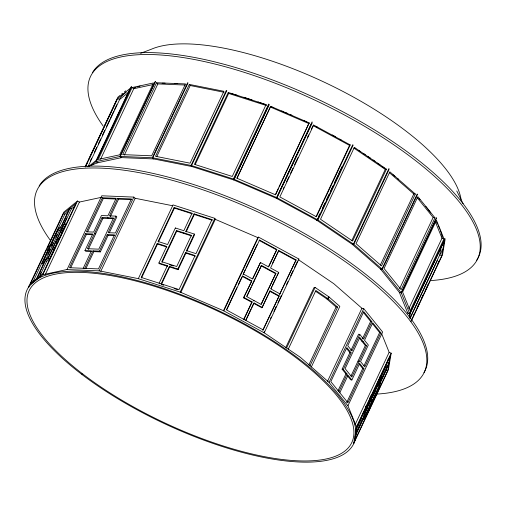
<?xml version="1.0" encoding="UTF-8"?>
<svg xmlns="http://www.w3.org/2000/svg" width="506" height="506" viewBox="0 0 506 506"><rect width="100%" height="100%" fill="white"/><g stroke="black" fill="none" stroke-linecap="round" stroke-linejoin="round"><path stroke-width="0.76" d="M28.741 287.522L28.994 286.01L42.858 274.707L66.849 269.546L99.315 270.868L138.062 278.597L180.433 292.19L223.551 310.728L264.467 332.954L300.406 357.344L328.913 382.239L348.046 405.945L356.496 426.843L353.688 443.503M269.186 104.255L233.791 179.984L276.371 198.295L316.788 220.243L352.277 244.335L380.43 268.92L399.329 292.329L407.672 312.967L409.708 313.846L409.209 316.838M237.055 178.257L270.672 106.311L309.172 122.869L279.242 186.992M312.291 122.825L277.029 197.764L276.371 198.295L312.107 121.857M356.35 428.81L362.935 414.812L363.384 412.15M362.239 418.93L363.586 419.506L364.149 416.179L355.914 433.674M356.047 432.889L364.282 415.394L364.839 412.067L372.631 395.515L373.257 391.796L357.236 425.837L354.731 440.726L370.753 406.679L371.379 402.959L363.586 419.506M364.934 412.7L377.95 385.041L378.317 382.84M379.298 385.623L380.284 379.753L365.598 410.961L364.611 416.83L379.298 385.623L377.95 385.041M381.303 377.078L380.746 380.404L388.981 362.91L390.164 355.857L374.143 389.905L373.517 393.624L381.303 377.078L379.962 376.496M379.639 384.351L386.312 370.164L386.907 366.641M380.714 377.027L387.634 362.328L388.108 359.507M387.659 370.746L388.848 363.694L380.613 381.189L380.057 384.516L372.264 401.068L371.638 404.787L387.659 370.746L386.312 370.164M381.676 333.808L389.158 352.309L391.189 353.182L388.418 369.639L353.707 443.401M409.594 317.951L410.467 312.74L444.287 240.869L441.782 255.758L410.98 321.221M409.942 318.211L439.746 254.879L441.124 246.694M442.668 253.904L445.059 239.686M29.082 285.941L63.788 212.178L77.488 201.015L79.41 202.058L101.567 197.289M85.21 166.582L117.892 97.177L120.27 95.236M85.286 166.917L87.298 162.647M88.967 159.093L108.056 118.53M108.727 117.107L116.766 100.03M43.231 264.189L41.954 263.493L49.74 246.947L46.647 249.471L30.626 283.512L43.01 273.423L59.031 239.376L55.932 241.9L48.146 258.452L45.376 260.704L37.147 278.199M63.554 213.532L47.532 247.579L50.632 245.056L58.418 228.503L61.188 226.252L69.417 208.757L63.554 213.532L64.831 214.228L68.354 211.363M85.508 166.847L117.658 98.531L130.042 88.442L96.222 160.313L89.145 166.082M32.903 282.076L47.925 250.16L49.474 248.901M49.816 246.144L64.831 214.228M90.27 161.034L91.611 158.176M94.299 152.47L96.652 147.474M98.328 143.906L100.681 138.91M102.364 135.342L104.71 130.346M106.393 126.772L109.751 119.637M110.422 118.208L113.78 111.073M114.451 109.644L116.804 104.647M58.184 229.863L43.497 261.071L48.38 257.092L63.067 225.885L58.184 229.863L59.461 230.559L61.903 228.567L60.625 227.871M88.114 166.474L119.593 99.581L129.024 91.896M47.773 254.537L50.043 249.711M51.909 245.745L53.206 242.988M55.805 237.472L57.102 234.714M36.489 278.736L44.724 261.241L41.954 263.493M45.78 259.635L59.461 230.559M64.61 223.462L56.824 240.008L59.917 237.485L75.938 203.444L70.075 208.219L61.846 225.714L64.61 223.462L65.888 224.152L58.753 239.325M40.075 274.53L41.062 272.43M64.439 222.748L66.748 217.846M39.411 276.795L46.653 261.4L49.424 259.142L57.21 242.595L58.241 241.754M64.11 224.31L71.352 208.915L74.869 206.05M53.332 249.983L54.667 247.149M61.34 232.962L63.674 227.997M42.776 274.777L77.488 201.015M91.219 165.551L95.988 161.667L131.25 86.728M268.654 104.059L233.386 178.997L233.791 179.984L191.938 166.556L153.679 158.928L121.611 157.619L97.924 162.723L96.222 161.566L131.484 86.627M132.066 87.563L98.246 159.434L119.669 154.823L153.489 82.952L132.066 87.563L133.767 88.714L152.888 84.597M45.369 274.404L79.41 202.058M100.612 159.162L133.767 88.714M96.222 161.566L119.909 156.468L155.178 81.529M67.051 269.553L101.757 195.79L133.824 197.1L135.165 198.27L172.666 205.746M119.909 156.468L121.611 157.619L120.264 156.443L155.525 81.504M91.605 251.539L85.843 251.305L84.957 250.527L92.743 233.974L85.495 233.683L69.474 267.725L98.474 268.907L114.489 234.866L107.24 234.569L99.454 251.115L92.971 250.856L84.742 268.351M102.402 197.745L86.387 231.792L93.635 232.083L101.421 215.537L107.904 215.803L116.133 198.308L102.402 197.745L103.294 198.523L116.26 199.054M156.506 82.744L122.686 154.615L151.686 155.797L185.506 83.926L156.506 82.744L157.853 83.92L185.285 85.04M70.701 267.794L86.387 234.461L92.908 234.727M87.608 231.856L103.294 198.523M124.368 155.083L157.853 83.92M102.067 217.491L87.38 248.699L98.809 249.167L113.496 217.959L102.067 217.491L102.958 218.269L113.673 218.706M88.272 249.477L102.958 218.269M83.205 268.288L91.434 250.793L84.957 250.527M115.918 216.125L108.132 232.678L115.381 232.975L131.402 198.928L117.67 198.371L109.435 215.866L115.918 216.125L116.81 216.903L109.347 232.766M85.957 268.427L93.863 251.634L100.346 251.893L108.132 235.347L114.66 235.613M110.327 216.644L118.562 199.149L131.528 199.674M99.119 270.862L133.824 197.1M120.264 156.443L152.331 157.752L187.593 82.813M152.331 157.752L153.679 158.928L152.774 157.809L188.036 82.87M100.789 271.324L135.165 198.27M189.314 84.413L155.494 156.284L190.092 163.179L223.911 91.308L189.314 84.413L190.218 85.533L224.05 92.275M156.733 156.696L190.218 85.533M226.808 90.631L191.54 165.57L191.938 166.556L191.034 165.437L226.302 90.498M138.321 278.68L173.033 204.917L214.879 218.345L215.278 219.326L257.858 237.637L258.509 237.105L298.926 259.053L264.214 332.815M158.909 262.968L167.366 265.688L167.631 266.339L159.175 263.626L158.909 262.968L166.695 246.422L157.233 243.386L141.218 277.433L179.054 289.571L195.076 255.53L185.613 252.494L177.827 269.04L178.093 269.692L169.636 266.978L169.371 266.327L177.827 269.04M158.125 241.495L174.146 207.454L192.065 213.203L183.83 230.698L175.373 227.978L167.587 244.531L158.125 241.495L158.391 242.146L174.412 208.105L174.146 207.454M228.257 92.453L194.437 164.323L232.273 176.461L266.093 104.59L228.257 92.453L228.655 93.439L195.171 164.602M141.478 278.085L157.499 244.037L157.233 243.386M176.486 230.515L161.8 261.722L176.714 266.51L191.401 235.303L176.486 230.515L176.752 231.166L162.065 262.374M167.366 265.688L159.131 283.183L159.396 283.834M161.136 283.822L169.371 266.327M194.329 214.493L186.1 231.988L185.835 231.337L194.07 213.842L211.989 219.591L212.248 220.243L194.329 214.493L194.07 213.842M161.73 283.777L169.636 266.978M194.291 234.05L194.557 234.702L186.771 251.254L186.505 250.603L194.291 234.05L185.835 231.337M178.093 269.692L185.879 253.145L185.613 252.494M211.989 219.591L195.967 253.639L186.505 250.603M180.168 292.107L214.879 218.345M180.901 292.379L215.278 219.326M234.126 179.269L243.19 160.004M243.867 158.574L247.225 151.439M247.896 150.01L251.254 142.875M251.925 141.446L255.283 134.305M255.954 132.882L269.053 105.046M270.672 106.311L236.852 178.182L275.353 194.74L309.172 122.869M275.555 194.816L278.572 188.415M223.481 310.69L257.858 237.637M276.371 198.295L311.298 124.071M223.804 310.867L258.509 237.105M283.215 188.915L283.885 187.492M286.56 181.799L288.907 176.822M290.583 173.261L292.923 168.283M294.6 164.722L297.945 157.606M307.325 137.683L308.666 134.836M311.342 129.144L312.683 126.298M226.53 309.672L236.871 287.686M238.541 284.138L241.881 277.048M245.442 269.483L243.101 274.448L259.559 240.046L276.864 249.445L268.629 266.94L260.457 262.506L252.564 278.717M246.106 268.06L257.124 244.657M243.993 297.496L252.165 301.93L251.729 302.284L243.563 297.851L251.786 280.944L242.646 275.985L226.625 310.026L263.171 329.874L279.192 295.833L270.052 290.868L261.836 307.768L253.664 303.334L251.691 307.534M313.676 125.052L279.85 196.923L316.395 216.77L350.215 144.899L313.676 125.052L313.018 125.583L349.564 145.431L350.215 144.899M243.563 297.851L251.786 280.944M260.457 262.506L252.671 279.053L243.538 274.094M246.719 296.301L251.058 287.079M251.729 285.662L255.062 278.566M255.732 277.149L261.507 265.448L275.909 273.265L261.222 304.473L246.82 296.655L261.507 265.448M243.5 319.779L251.729 302.284M268.528 266.592L276.864 249.445M243.93 319.425L252.165 301.93M245.764 320.127L251.033 308.932M272.437 263.449L278.793 250.495L296.099 259.894L279.647 294.29L296.099 259.894M245.865 320.475L254.101 302.98L262.266 307.42L270.052 290.868M278.793 250.495L270.565 267.99L278.73 272.43L270.944 288.977L280.084 293.935M261.121 304.119L275.909 273.265M270.836 288.641L271.811 286.573M272.456 285.194L276.352 276.921M277.003 275.536L278.73 272.43M316.079 216.593L349.564 145.431M279.192 295.833L262.74 330.228L263.171 329.874M263.898 332.638L264.568 331.221M270.571 318.451L271.241 317.034M273.91 311.361L276.244 306.396M277.914 302.847L281.254 295.757M286.592 284.41L287.927 281.57M290.596 275.896L292.936 270.931M294.606 267.389L297.61 261.001M389.013 168.435L353.416 244.088L317.92 220.002L316.788 220.243L317.793 218.105M318.464 216.676L319.811 213.823M322.499 208.111L324.846 203.115M326.528 199.547L328.875 194.551M330.557 190.983L332.91 185.987M334.586 182.419L337.945 175.278M338.615 173.855L341.974 166.714M316.788 220.243L317.445 219.712L352.707 144.773M317.92 220.002L353.188 145.058M285.795 347.495L313.941 287.686L315.067 287.44L328.666 296.668L339.849 306.396L311.367 366.913M286.592 347.964L315.067 287.44M288.287 349.121L315.877 290.488L327.774 298.559L337.61 307.104L310.02 365.737M351.803 240.578L385.287 169.415L386.426 169.175L352.606 241.046L320.513 219.262L354.333 147.391L386.426 169.175M328.666 296.668L327.774 298.559L326.648 298.806L315.377 291.152M329.064 296.978L328.173 298.869L326.648 298.806L336.085 307.047L337.61 307.104M353.416 244.088L352.277 244.335L353.814 244.398L389.082 169.453M308.831 364.959L336.085 307.047M380.31 265.138L413.794 193.981L415.331 194.045L381.511 265.916L356.053 243.683L389.873 171.812L415.331 194.045M327.546 381.315L361.923 308.262L333.77 283.67L298.274 259.584L298.926 259.053M436.425 217.757L401.157 292.696L382.264 269.287L380.43 268.92L381.967 268.983L417.235 194.045M329.033 382.384L363.738 308.622L361.923 308.262M382.264 269.287L417.526 194.342M338.912 391.638L347.148 374.143L345.94 373.902L342.119 369.171L349.905 352.619L346.585 348.507M350.797 350.728L358.583 334.181L359.791 334.422L363.612 339.153L371.847 321.658L363.757 311.633L347.736 345.68L352.005 350.974L359.791 334.422M347.148 374.143L343.327 369.412L351.12 352.865L346.844 347.571L330.823 381.613L347.913 402.782L363.928 368.741L359.658 363.447L351.872 379.993L350.664 379.753L347.318 375.616M338.033 390.695L345.94 373.902M362.404 338.912L370.632 321.418L363.023 311.981M339.823 392.757L348.052 375.262L351.872 379.993M350.981 376.034L365.332 345.535L359.083 337.787M366.54 345.775L351.86 376.983L345.124 368.64L359.81 337.432L366.54 345.775L365.332 345.535M399.645 288.603L433.13 217.447L417.026 197.485M346.699 402.542L362.72 368.501L358.925 363.795M363.94 365.895L379.633 332.562L372.018 323.125M380.841 332.803L364.82 366.85L360.55 361.556L368.336 345.003L364.516 340.272L372.751 322.777L380.841 332.803L379.633 332.562M434.964 217.814L401.144 289.685L384.06 268.515L417.88 196.644L434.964 217.814L433.13 217.447M347.926 405.793L382.637 332.031L363.738 308.622M407.672 312.967L409.677 313.612L401.328 292.974L436.596 218.035M408.835 308.666L441.985 238.218L435.305 221.71M355.117 424.654L389.158 352.309M443.983 238.864L410.164 310.735L402.618 292.07L436.438 220.199L443.983 238.864L441.985 238.218M365.44 407.349L366.414 405.281M369.658 398.386L370.955 395.629M409.677 313.612L444.938 238.674M356.477 426.944L391.189 353.182M409.708 313.846L444.976 238.908M357.533 426.798L358.52 424.698M359.178 423.301L361.486 418.399M380.91 377.115L386.179 365.914M365.813 411.34L367.432 407.893M368.729 405.135L370.031 402.378M370.917 400.486L371.568 399.107M372.865 396.35L375.787 390.145M410.277 318.008L437.481 260.198M355.054 436.596L363.732 418.158M413.769 314.89L414.439 313.467M417.121 307.774L419.461 302.79M421.137 299.236L423.478 294.252M425.154 290.697L428.506 283.581M437.88 263.658L439.221 260.811M411.207 321.202L442.541 254.651M121.465 94.261L122.654 93.294M124.438 91.839L125.633 90.865M259.559 240.046L259.123 240.401L276.428 249.8M242.646 275.985L242.216 276.339L251.349 281.298M253.727 281.406L254.164 281.051M268.275 269.711L268.705 269.356M253.588 300.918L254.018 300.564M268.129 289.223L268.566 288.869M253.664 303.334L254.101 302.98M261.836 307.768L262.266 307.42M140.624 53.288L151.319 49.24A178.295 61.858 25.2 0 1 329.773 84.818A178.295 61.858 25.2 0 1 461.074 199.49M87.222 166.765L97.924 162.723L95.988 161.667M152.774 157.809L191.034 165.437M401.157 292.696L399.329 292.329L401.328 292.974M370.632 321.418L371.847 321.658M361.967 341.367L363.175 341.607M349.905 352.619L351.12 352.865M357.989 361.139L359.197 361.379M362.72 368.501L363.928 368.741M342.119 369.171L343.327 369.412M228.655 93.439L266.498 105.583L266.093 104.59M191.54 165.57L233.386 178.997M174.412 208.105L192.331 213.855M176.752 231.166L191.666 235.954M157.499 244.037L166.961 247.073M185.879 253.145L195.341 256.181M169.523 264.771L173.248 265.966M161.401 284.473L163.64 285.194M174.096 288.546L177.827 289.748M270.539 107.101L309.039 123.66M439.746 254.879L441.782 255.758M233.924 179.2L276.504 197.511M387.634 362.328L388.981 362.91M378.444 382.106L379.791 382.688M371.284 394.939L372.631 395.515M370.607 400.644L371.954 401.226M369.405 406.097L370.753 406.679M363.491 411.486L364.839 412.067M362.935 414.812L364.282 415.394M117.658 98.531L119.593 99.581M277.029 197.764L317.445 219.712M278.363 250.85L295.668 260.248M261.071 265.802L275.473 273.62M269.622 291.222L278.755 296.181M70.075 208.219L71.352 208.915M55.932 241.9L57.21 242.595M50.84 245.467L52.118 246.163M46.647 249.471L47.925 250.16M48.146 258.452L49.424 259.142M45.376 260.704L46.653 261.4M353.839 148.068L385.287 169.415M389.519 172.78L413.794 193.981M353.814 244.398L381.967 268.983M117.67 198.371L118.562 199.149M107.778 217.725L108.67 218.503M107.24 234.569L108.132 235.347M94.723 233.095L95.615 233.873M85.495 233.683L86.387 234.461M99.454 251.115L100.346 251.893M92.971 250.856L93.863 251.634M456.766 190.964L463.123 203.684M183.944 232.905L184.209 233.563M175.373 227.978L175.639 228.636M169.143 246.118L169.409 246.77M103.085 125.918A213.956 74.23 25.2 0 1 182.54 57.469A213.956 74.23 25.2 0 1 435.059 176.86A213.956 74.23 25.2 0 1 430.252 280.602M119.479 99.144A178.295 61.858 25.2 0 1 126.203 92.25M133.42 88.322A178.295 61.858 25.2 0 1 135.969 87.342M137.309 86.887A178.295 61.858 25.2 0 1 140.124 86.052M162.129 83.231A178.295 61.858 25.2 0 1 165.076 83.199M174.399 83.465A178.295 61.858 25.2 0 1 177.644 83.68M231.153 93.585A178.295 61.858 25.2 0 1 237.757 95.463M243.721 97.266A178.295 61.858 25.2 0 1 252.013 99.935M258.079 102.003A178.295 61.858 25.2 0 1 264.897 104.445M271.545 106.937A178.295 61.858 25.2 0 1 272.987 107.487M281.684 110.947A178.295 61.858 25.2 0 1 283.866 111.845M285.327 112.452A178.295 61.858 25.2 0 1 287.509 113.376M290.425 114.615A178.295 61.858 25.2 0 1 291.88 115.248M304.163 120.782A178.295 61.858 25.2 0 1 306.301 121.788M316.187 126.576A178.295 61.858 25.2 0 1 317.591 127.284M332.259 134.95A178.295 61.858 25.2 0 1 335.699 136.841M339.779 139.131A178.295 61.858 25.2 0 1 341.133 139.896M354.428 147.79A178.295 61.858 25.2 0 1 355.8 148.637M358.533 150.345A178.295 61.858 25.2 0 1 360.563 151.636M363.257 153.375A178.295 61.858 25.2 0 1 365.262 154.684M367.906 156.436A178.295 61.858 25.2 0 1 370.525 158.201M373.105 159.972A178.295 61.858 25.2 0 1 375.016 161.306M377.533 163.084A178.295 61.858 25.2 0 1 380.012 164.861M381.84 166.196A178.295 61.858 25.2 0 1 384.237 167.973M393.035 174.785A178.295 61.858 25.2 0 1 394.946 176.328M397.45 178.397A178.295 61.858 25.2 0 1 398.684 179.428M418.848 198.472A178.295 61.858 25.2 0 1 419.98 199.706M425.774 206.429A178.295 61.858 25.2 0 1 430.77 213.001M436.419 221.963A178.295 61.858 25.2 0 1 437.595 224.202M438.322 225.676A178.295 61.858 25.2 0 1 439.904 229.307M440.441 230.73A178.295 61.858 25.2 0 1 442.339 237.535M442.269 249.148A178.295 61.858 25.2 0 1 440.498 254.006M92.56 72.459A213.956 74.23 25.2 0 1 324.985 102.661A213.956 74.23 25.2 0 1 476.608 260.331M50.119 240.002A213.956 74.23 25.2 0 1 128.499 170.851A213.956 74.23 25.2 0 1 381.423 290.128A213.956 74.23 25.2 0 1 376.85 394.085M39.164 185.936A213.956 74.23 25.2 0 1 269.736 215.24A213.956 74.23 25.2 0 1 423.977 372.599M82.737 373.972A178.295 61.858 25.2 0 0 350.791 444.42A178.295 61.858 25.2 0 0 137.828 281.551A178.295 61.858 25.2 0 0 82.737 373.972M81.384 374.06A180.528 62.63 25.2 0 0 352.802 445.4A180.528 62.63 25.2 0 0 137.17 280.488A180.528 62.63 25.2 0 0 81.384 374.06"/></g></svg>
